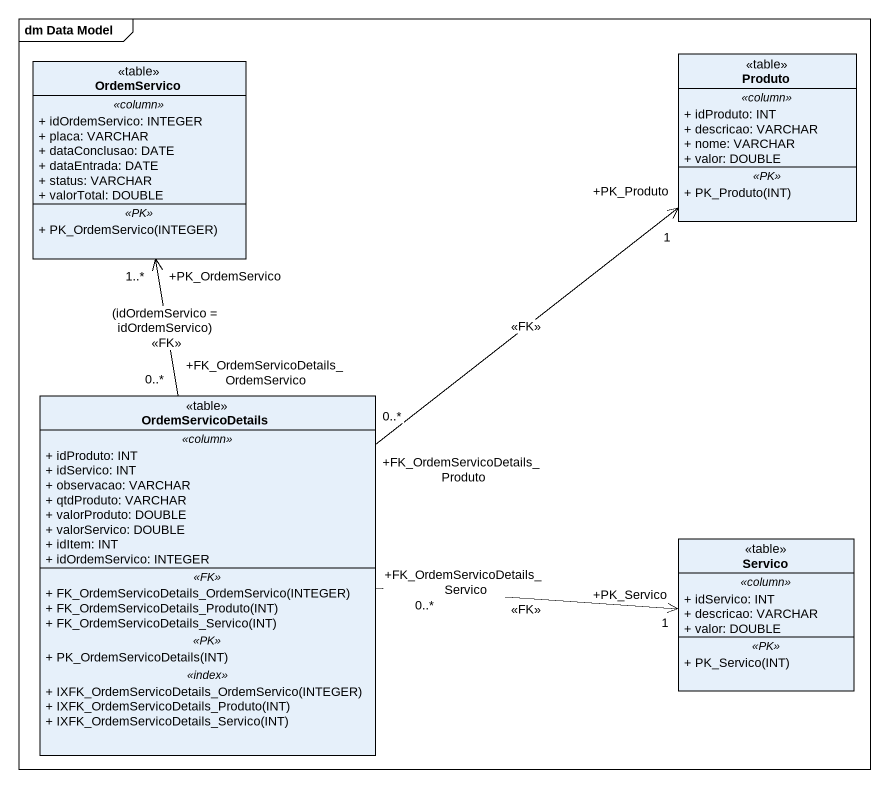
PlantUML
@startuml
mainframe dm Data Model
hide circle
hide empty members
skinparam classAttributeIconSize 0
class OrdemServico <<table>> {
  .. <<column>> ..
  + idOrdemServico: INTEGER
  + placa: VARCHAR
  + dataConclusao: DATE
  + dataEntrada: DATE
  + status: VARCHAR
  + valorTotal: DOUBLE
  .. <<PK>> ..
  + PK_OrdemServico(INTEGER)
}
class Produto <<table>> {
  .. <<column>> ..
  + idProduto: INT
  + descricao: VARCHAR
  + nome: VARCHAR
  + valor: DOUBLE
  .. <<PK>> ..
  + PK_Produto(INT)
}
class OrdemServicoDetails <<table>> {
  .. <<column>> ..
  + idProduto: INT
  + idServico: INT
  + observacao: VARCHAR
  + qtdProduto: VARCHAR
  + valorProduto: DOUBLE
  + valorServico: DOUBLE
  + idItem: INT
  + idOrdemServico: INTEGER
  .. <<FK>> ..
  + FK_OrdemServicoDetails_OrdemServico(INTEGER)
  + FK_OrdemServicoDetails_Produto(INT)
  + FK_OrdemServicoDetails_Servico(INT)
  .. <<PK>> ..
  + PK_OrdemServicoDetails(INT)
  .. <<index>> ..
  + IXFK_OrdemServicoDetails_OrdemServico(INTEGER)
  + IXFK_OrdemServicoDetails_Produto(INT)
  + IXFK_OrdemServicoDetails_Servico(INT)
}
class Servico <<table>> {
  .. <<column>> ..
  + idServico: INT
  + descricao: VARCHAR
  + valor: DOUBLE
  .. <<PK>> ..
  + PK_Servico(INT)
}
OrdemServicoDetails "+FK_OrdemServicoDetails_OrdemServico\n0..*" -up-> "+PK_OrdemServico\n1..*" OrdemServico : (idOrdemServico = idOrdemServico)\n<<FK>>
OrdemServicoDetails "+FK_OrdemServicoDetails_Produto\n0..*" -up-> "+PK_Produto\n1" Produto : <<FK>>
OrdemServicoDetails "+FK_OrdemServicoDetails_Servico\n0..*" -right-> "+PK_Servico\n1" Servico : <<FK>>
@enduml
